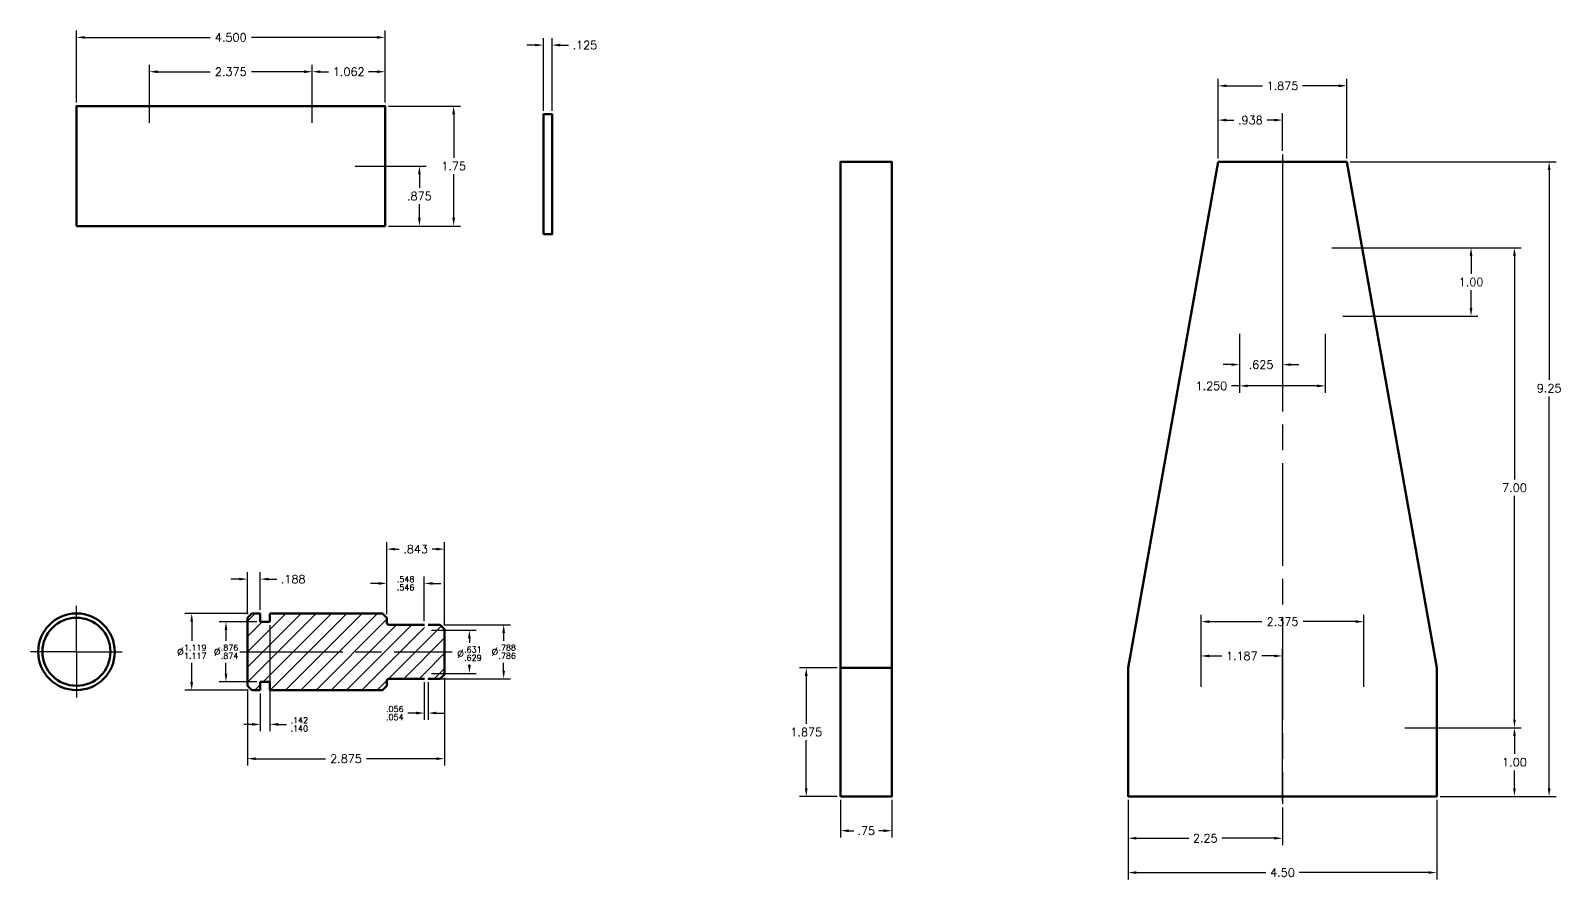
# Model space of a CAD drawing. Header units: inches. Extents: x 1 to 335, y -13 to 295.
# Drawn here: x 0.79 to 23.1, y -13.46 to -1.08 of the extents above; entities that cross this region are included whole.
import ezdxf

# ---------------------------------------------------------------- set-up
doc = ezdxf.new("R2010")
doc.units = ezdxf.units.IN
doc.header["$LTSCALE"] = 0.125
doc.header["$MEASUREMENT"] = 0
doc.linetypes.add('AM_ISO08W050', pattern=[18, 12, -1.5, 3, -1.5])
for name, color, linetype, lineweight in [('AM_0', 7, 'Continuous', 50), ('AM_5', 92, 'Continuous', 25), ('AM_7', 142, 'AM_ISO08W050', 25), ('AM_8', 12, 'Continuous', 25)]:
    doc.layers.add(name, color=color, linetype=linetype, lineweight=lineweight)
doc.styles.get("Standard").update_dxf_attribs({"font": 'ROMANS.SHX'})
doc.dimstyles.new('AM_ANSI$0', dxfattribs={"dimtxt": 0.12, "dimasz": 0.12, "dimexe": 0.1, "dimexo": 0.05, "dimgap": 0.06, "dimtad": 0, "dimtih": 1, "dimtoh": 1, "dimdec": 4, "dimzin": 7, "dimdsep": 46, "dimtxsty": 'Standard', "dimcen": 0, "dimclrd": 92, "dimclre": 256, "dimclrt": 142, "dimadec": 0, "dimazin": 2, "dimtp": 0.1, "dimtm": 0.1, "dimtfac": 0.71, "dimtdec": 4, "dimtofl": 0, "dimtmove": 0, "dimatfit": 3, "dimfxl": 1, "dimtolj": 1, "dimtzin": 7, "dimlwd": -1, "dimlwe": -1, "dimarcsym": 1})

# ---------------------------------------------------------------- blocks, each defined once
blk = doc.blocks.new('*D220')
at = {"layer": 'AM_5'}
for p, q in [((18.109, -2.946), (18.109, -2.286)), ((19.046, -2.836), (19.046, -2.286))]:
    blk.add_line(p, q, dxfattribs=at)
at = {"layer": 'AM_5', "color": 92}
for p, q in [((18.229, -2.386), (18.338, -2.386)), ((18.926, -2.386), (18.818, -2.386))]:
    blk.add_line(p, q, dxfattribs=at)
for points in [[(18.229, -2.366), (18.229, -2.406), (18.109, -2.386)], [(18.926, -2.366), (18.926, -2.406), (19.046, -2.386)]]:
    blk.add_solid(points, dxfattribs=at)
at = {"layer": 'Defpoints', "color": 0}
for p in [(19.046, -2.386), (19.046, -2.886), (18.109, -2.996)]:
    blk.add_point(p, dxfattribs=at)
at = {"layer": 'AM_5', "color": 142, "insert": (18.578, -2.386), "char_height": 0.12, "attachment_point": 5}
blk.add_mtext('\\A1;.938', dxfattribs=at)
blk = doc.blocks.new('*D221')
at = {"layer": 'AM_5'}
for p, q in [((18.109, -2.946), (18.109, -1.786)), ((19.984, -2.946), (19.984, -1.786))]:
    blk.add_line(p, q, dxfattribs=at)
at = {"layer": 'AM_5', "color": 92}
for p, q in [((18.229, -1.886), (18.755, -1.886)), ((19.864, -1.886), (19.338, -1.886))]:
    blk.add_line(p, q, dxfattribs=at)
for points in [[(18.229, -1.866), (18.229, -1.906), (18.109, -1.886)], [(19.864, -1.866), (19.864, -1.906), (19.984, -1.886)]]:
    blk.add_solid(points, dxfattribs=at)
at = {"layer": 'Defpoints', "color": 0}
for p in [(19.984, -1.886), (18.109, -2.996), (19.984, -2.996)]:
    blk.add_point(p, dxfattribs=at)
at = {"layer": 'AM_5', "color": 142, "insert": (19.046, -1.886), "char_height": 0.12, "attachment_point": 5}
blk.add_mtext('\\A1;1.875', dxfattribs=at)
blk = doc.blocks.new('*D222')
at = {"layer": 'AM_5'}
for p, q in [((18.421, -5.501), (18.421, -6.361)), ((19.671, -5.501), (19.671, -6.361))]:
    blk.add_line(p, q, dxfattribs=at)
at = {"layer": 'AM_5', "color": 92}
for p, q in [((18.421, -6.261), (18.301, -6.261)), ((19.551, -6.261), (18.541, -6.261))]:
    blk.add_line(p, q, dxfattribs=at)
for points in [[(18.541, -6.241), (18.541, -6.281), (18.421, -6.261)], [(19.551, -6.241), (19.551, -6.281), (19.671, -6.261)]]:
    blk.add_solid(points, dxfattribs=at)
at = {"layer": 'Defpoints', "color": 0}
for p in [(18.421, -5.451), (19.671, -5.451), (19.671, -6.261)]:
    blk.add_point(p, dxfattribs=at)
at = {"layer": 'AM_5', "color": 142, "insert": (18.01, -6.261), "char_height": 0.12, "attachment_point": 5}
blk.add_mtext('\\A1;1.250', dxfattribs=at)
blk = doc.blocks.new('*D223')
at = {"layer": 'AM_5'}
for p, q in [((19.046, -4.296), (19.046, -6.051)), ((18.421, -5.501), (18.421, -6.051))]:
    blk.add_line(p, q, dxfattribs=at)
at = {"layer": 'AM_5', "color": 92}
for p, q in [((18.301, -5.951), (18.181, -5.951)), ((19.166, -5.951), (19.286, -5.951))]:
    blk.add_line(p, q, dxfattribs=at)
for points in [[(18.301, -5.931), (18.301, -5.971), (18.421, -5.951)], [(19.166, -5.931), (19.166, -5.971), (19.046, -5.951)]]:
    blk.add_solid(points, dxfattribs=at)
at = {"layer": 'Defpoints', "color": 0}
for p in [(19.046, -4.246), (18.421, -5.451), (19.046, -5.951)]:
    blk.add_point(p, dxfattribs=at)
at = {"layer": 'AM_5', "color": 142, "insert": (18.734, -5.951), "char_height": 0.12, "attachment_point": 5}
blk.add_mtext('\\A1;.625', dxfattribs=at)
blk = doc.blocks.new('*D224')
at = {"layer": 'AM_5'}
for p, q in [((19.765, -4.246), (21.896, -4.246)), ((19.926, -5.246), (21.896, -5.246))]:
    blk.add_line(p, q, dxfattribs=at)
at = {"layer": 'AM_5', "color": 92}
for p, q in [((21.796, -4.366), (21.796, -4.626)), ((21.796, -5.126), (21.796, -4.866))]:
    blk.add_line(p, q, dxfattribs=at)
for points in [[(21.776, -4.366), (21.816, -4.366), (21.796, -4.246)], [(21.776, -5.126), (21.816, -5.126), (21.796, -5.246)]]:
    blk.add_solid(points, dxfattribs=at)
at = {"layer": 'Defpoints', "color": 0}
for p in [(19.715, -4.246), (19.876, -5.246), (21.796, -5.246)]:
    blk.add_point(p, dxfattribs=at)
at = {"layer": 'AM_5', "color": 142, "insert": (21.796, -4.746), "char_height": 0.12, "attachment_point": 5}
blk.add_mtext('\\A1;1.00', dxfattribs=at)
blk = doc.blocks.new('*D225')
at = {"layer": 'AM_5'}
for p, q in [((20.832, -11.246), (22.529, -11.246)), ((21.346, -12.246), (22.529, -12.246))]:
    blk.add_line(p, q, dxfattribs=at)
at = {"layer": 'AM_5', "color": 92}
for p, q in [((22.429, -11.366), (22.429, -11.626)), ((22.429, -12.126), (22.429, -11.866))]:
    blk.add_line(p, q, dxfattribs=at)
for points in [[(22.409, -11.366), (22.449, -11.366), (22.429, -11.246)], [(22.409, -12.126), (22.449, -12.126), (22.429, -12.246)]]:
    blk.add_solid(points, dxfattribs=at)
at = {"layer": 'Defpoints', "color": 0}
for p in [(20.782, -11.246), (22.429, -11.246), (21.296, -12.246)]:
    blk.add_point(p, dxfattribs=at)
at = {"layer": 'AM_5', "color": 142, "insert": (22.429, -11.746), "char_height": 0.12, "attachment_point": 5}
blk.add_mtext('\\A1;1.00', dxfattribs=at)
blk = doc.blocks.new('*D226')
at = {"layer": 'AM_5'}
for p, q in [((19.765, -4.246), (22.529, -4.246)), ((20.832, -11.246), (22.529, -11.246))]:
    blk.add_line(p, q, dxfattribs=at)
at = {"layer": 'AM_5', "color": 92}
for p, q in [((22.429, -4.366), (22.429, -7.626)), ((22.429, -11.126), (22.429, -7.866))]:
    blk.add_line(p, q, dxfattribs=at)
for points in [[(22.409, -4.366), (22.449, -4.366), (22.429, -4.246)], [(22.409, -11.126), (22.449, -11.126), (22.429, -11.246)]]:
    blk.add_solid(points, dxfattribs=at)
at = {"layer": 'Defpoints', "color": 0}
for p in [(19.715, -4.246), (22.429, -4.246), (20.782, -11.246)]:
    blk.add_point(p, dxfattribs=at)
at = {"layer": 'AM_5', "color": 142, "insert": (22.429, -7.746), "char_height": 0.12, "attachment_point": 5}
blk.add_mtext('\\A1;7.00', dxfattribs=at)
blk = doc.blocks.new('*D227')
at = {"layer": 'AM_5'}
for p, q in [((20.034, -2.996), (23.035, -2.996)), ((21.346, -12.246), (23.035, -12.246))]:
    blk.add_line(p, q, dxfattribs=at)
at = {"layer": 'AM_5', "color": 92}
for p, q in [((22.935, -3.116), (22.935, -6.175)), ((22.935, -12.126), (22.935, -6.415))]:
    blk.add_line(p, q, dxfattribs=at)
for points in [[(22.915, -3.116), (22.955, -3.116), (22.935, -2.996)], [(22.915, -12.126), (22.955, -12.126), (22.935, -12.246)]]:
    blk.add_solid(points, dxfattribs=at)
at = {"layer": 'Defpoints', "color": 0}
for p in [(19.984, -2.996), (22.935, -2.996), (21.296, -12.246)]:
    blk.add_point(p, dxfattribs=at)
at = {"layer": 'AM_5', "color": 142, "insert": (22.935, -6.295), "char_height": 0.12, "attachment_point": 5}
blk.add_mtext('\\A1;9.25', dxfattribs=at)
blk = doc.blocks.new('*D228')
at = {"layer": 'AM_5'}
for p, q in [((17.859, -10.648), (17.859, -10.098)), ((19.046, -12.306), (19.046, -10.098))]:
    blk.add_line(p, q, dxfattribs=at)
at = {"layer": 'AM_5', "color": 92}
for p, q in [((17.979, -10.198), (18.161, -10.198)), ((18.926, -10.198), (18.744, -10.198))]:
    blk.add_line(p, q, dxfattribs=at)
for points in [[(17.979, -10.178), (17.979, -10.218), (17.859, -10.198)], [(18.926, -10.178), (18.926, -10.218), (19.046, -10.198)]]:
    blk.add_solid(points, dxfattribs=at)
at = {"layer": 'Defpoints', "color": 0}
for p in [(19.046, -10.198), (17.859, -10.698), (19.046, -12.356)]:
    blk.add_point(p, dxfattribs=at)
at = {"layer": 'AM_5', "color": 142, "insert": (18.453, -10.198), "char_height": 0.12, "attachment_point": 5}
blk.add_mtext('\\A1;1.187', dxfattribs=at)
blk = doc.blocks.new('*D110')
at = {"layer": 'AM_5'}
for p, q in [((17.859, -10.648), (17.859, -9.598)), ((20.234, -10.648), (20.234, -9.598))]:
    blk.add_line(p, q, dxfattribs=at)
at = {"layer": 'AM_5', "color": 92}
for p, q in [((17.979, -9.698), (18.747, -9.698)), ((20.114, -9.698), (19.347, -9.698))]:
    blk.add_line(p, q, dxfattribs=at)
for points in [[(17.979, -9.678), (17.979, -9.718), (17.859, -9.698)], [(20.114, -9.678), (20.114, -9.718), (20.234, -9.698)]]:
    blk.add_solid(points, dxfattribs=at)
at = {"layer": 'Defpoints', "color": 0}
for p in [(20.234, -9.698), (17.859, -10.698), (20.234, -10.698)]:
    blk.add_point(p, dxfattribs=at)
at = {"layer": 'AM_5', "color": 142, "insert": (19.047, -9.698), "char_height": 0.12, "attachment_point": 5}
blk.add_mtext('\\A1;2.375', dxfattribs=at)
blk = doc.blocks.new('*D229')
at = {"layer": 'AM_5'}
for p, q in [((16.796, -12.296), (16.796, -12.956)), ((19.046, -12.406), (19.046, -12.956))]:
    blk.add_line(p, q, dxfattribs=at)
at = {"layer": 'AM_5', "color": 92}
for p, q in [((16.916, -12.856), (17.679, -12.856)), ((18.926, -12.856), (18.164, -12.856))]:
    blk.add_line(p, q, dxfattribs=at)
for points in [[(16.916, -12.836), (16.916, -12.876), (16.796, -12.856)], [(18.926, -12.836), (18.926, -12.876), (19.046, -12.856)]]:
    blk.add_solid(points, dxfattribs=at)
at = {"layer": 'Defpoints', "color": 0}
for p in [(16.796, -12.246), (19.046, -12.356), (19.046, -12.856)]:
    blk.add_point(p, dxfattribs=at)
at = {"layer": 'AM_5', "color": 142, "insert": (17.921, -12.856), "char_height": 0.12, "attachment_point": 5}
blk.add_mtext('\\A1;2.25', dxfattribs=at)
blk = doc.blocks.new('*D230')
at = {"layer": 'AM_5'}
for p, q in [((16.796, -12.296), (16.796, -13.456)), ((21.296, -12.296), (21.296, -13.456))]:
    blk.add_line(p, q, dxfattribs=at)
at = {"layer": 'AM_5', "color": 92}
for p, q in [((16.916, -13.356), (18.804, -13.356)), ((21.176, -13.356), (19.289, -13.356))]:
    blk.add_line(p, q, dxfattribs=at)
for points in [[(16.916, -13.336), (16.916, -13.376), (16.796, -13.356)], [(21.176, -13.336), (21.176, -13.376), (21.296, -13.356)]]:
    blk.add_solid(points, dxfattribs=at)
at = {"layer": 'Defpoints', "color": 0}
for p in [(16.796, -12.246), (21.296, -12.246), (21.296, -13.356)]:
    blk.add_point(p, dxfattribs=at)
at = {"layer": 'AM_5', "color": 142, "insert": (19.046, -13.356), "char_height": 0.12, "attachment_point": 5}
blk.add_mtext('\\A1;4.50', dxfattribs=at)
blk = doc.blocks.new('*D231')
at = {"layer": 'AM_5'}
for p, q in [((12.602, -12.296), (12.602, -12.846)), ((13.352, -12.296), (13.352, -12.846))]:
    blk.add_line(p, q, dxfattribs=at)
at = {"layer": 'AM_5', "color": 92}
for p, q in [((12.722, -12.746), (12.794, -12.746)), ((13.232, -12.746), (13.159, -12.746))]:
    blk.add_line(p, q, dxfattribs=at)
for points in [[(12.722, -12.726), (12.722, -12.766), (12.602, -12.746)], [(13.232, -12.726), (13.232, -12.766), (13.352, -12.746)]]:
    blk.add_solid(points, dxfattribs=at)
at = {"layer": 'Defpoints', "color": 0}
for p in [(12.602, -12.246), (13.352, -12.246), (13.352, -12.746)]:
    blk.add_point(p, dxfattribs=at)
at = {"layer": 'AM_5', "color": 142, "insert": (12.977, -12.746), "char_height": 0.12, "attachment_point": 5}
blk.add_mtext('\\A1;.75', dxfattribs=at)
blk = doc.blocks.new('*D232')
at = {"layer": 'AM_5'}
for p, q in [((12.552, -10.371), (12.002, -10.371)), ((12.552, -12.246), (12.002, -12.246))]:
    blk.add_line(p, q, dxfattribs=at)
at = {"layer": 'AM_5', "color": 92}
for p, q in [((12.102, -10.491), (12.102, -11.188)), ((12.102, -12.126), (12.102, -11.428))]:
    blk.add_line(p, q, dxfattribs=at)
for points in [[(12.082, -10.491), (12.122, -10.491), (12.102, -10.371)], [(12.082, -12.126), (12.122, -12.126), (12.102, -12.246)]]:
    blk.add_solid(points, dxfattribs=at)
at = {"layer": 'Defpoints', "color": 0}
for p in [(12.102, -10.371), (12.602, -10.371), (12.602, -12.246)]:
    blk.add_point(p, dxfattribs=at)
at = {"layer": 'AM_5', "color": 142, "insert": (12.102, -11.308), "char_height": 0.12, "attachment_point": 5}
blk.add_mtext('\\A1;1.875', dxfattribs=at)
blk = doc.blocks.new('*D233')
at = {"layer": 'AM_5'}
for p, q in [((4.899, -2.428), (4.899, -1.581)), ((5.961, -2.131), (5.961, -1.581))]:
    blk.add_line(p, q, dxfattribs=at)
at = {"layer": 'AM_5', "color": 92}
for p, q in [((5.019, -1.681), (5.138, -1.681)), ((5.841, -1.681), (5.721, -1.681))]:
    blk.add_line(p, q, dxfattribs=at)
for points in [[(5.019, -1.661), (5.019, -1.701), (4.899, -1.681)], [(5.841, -1.661), (5.841, -1.701), (5.961, -1.681)]]:
    blk.add_solid(points, dxfattribs=at)
at = {"layer": 'Defpoints', "color": 0}
for p in [(4.899, -1.681), (5.961, -2.181), (4.899, -2.478)]:
    blk.add_point(p, dxfattribs=at)
at = {"layer": 'AM_5', "color": 142, "insert": (5.43, -1.681), "char_height": 0.12, "attachment_point": 5}
blk.add_mtext('\\A1;1.062', dxfattribs=at)
blk = doc.blocks.new('*D234')
at = {"layer": 'AM_5'}
for p, q in [((2.524, -2.428), (2.524, -1.581)), ((4.899, -2.428), (4.899, -1.581))]:
    blk.add_line(p, q, dxfattribs=at)
at = {"layer": 'AM_5', "color": 92}
for p, q in [((2.644, -1.681), (3.411, -1.681)), ((4.779, -1.681), (4.011, -1.681))]:
    blk.add_line(p, q, dxfattribs=at)
for points in [[(2.644, -1.661), (2.644, -1.701), (2.524, -1.681)], [(4.779, -1.661), (4.779, -1.701), (4.899, -1.681)]]:
    blk.add_solid(points, dxfattribs=at)
at = {"layer": 'Defpoints', "color": 0}
for p in [(2.524, -1.681), (2.524, -2.478), (4.899, -2.478)]:
    blk.add_point(p, dxfattribs=at)
at = {"layer": 'AM_5', "color": 142, "insert": (3.711, -1.681), "char_height": 0.12, "attachment_point": 5}
blk.add_mtext('\\A1;2.375', dxfattribs=at)
blk = doc.blocks.new('*D235')
at = {"layer": 'AM_5'}
for p, q in [((1.461, -2.131), (1.461, -1.081)), ((5.961, -2.131), (5.961, -1.081))]:
    blk.add_line(p, q, dxfattribs=at)
at = {"layer": 'AM_5', "color": 92}
for p, q in [((1.581, -1.181), (3.411, -1.181)), ((5.841, -1.181), (4.011, -1.181))]:
    blk.add_line(p, q, dxfattribs=at)
for points in [[(1.581, -1.161), (1.581, -1.201), (1.461, -1.181)], [(5.841, -1.161), (5.841, -1.201), (5.961, -1.181)]]:
    blk.add_solid(points, dxfattribs=at)
at = {"layer": 'Defpoints', "color": 0}
for p in [(1.461, -1.181), (1.461, -2.181), (5.961, -2.181)]:
    blk.add_point(p, dxfattribs=at)
at = {"layer": 'AM_5', "color": 142, "insert": (3.711, -1.181), "char_height": 0.12, "attachment_point": 5}
blk.add_mtext('\\A1;4.500', dxfattribs=at)
blk = doc.blocks.new('*D236')
at = {"layer": 'AM_5'}
for p, q in [((5.527, -3.056), (6.561, -3.056)), ((6.011, -3.931), (6.561, -3.931))]:
    blk.add_line(p, q, dxfattribs=at)
at = {"layer": 'AM_5', "color": 92}
for p, q in [((6.461, -3.176), (6.461, -3.374)), ((6.461, -3.811), (6.461, -3.614))]:
    blk.add_line(p, q, dxfattribs=at)
for points in [[(6.441, -3.176), (6.481, -3.176), (6.461, -3.056)], [(6.441, -3.811), (6.481, -3.811), (6.461, -3.931)]]:
    blk.add_solid(points, dxfattribs=at)
at = {"layer": 'Defpoints', "color": 0}
for p in [(5.477, -3.056), (6.461, -3.056), (5.961, -3.931)]:
    blk.add_point(p, dxfattribs=at)
at = {"layer": 'AM_5', "color": 142, "insert": (6.461, -3.494), "char_height": 0.12, "attachment_point": 5}
blk.add_mtext('\\A1;.875', dxfattribs=at)
blk = doc.blocks.new('*D237')
at = {"layer": 'AM_5'}
for p, q in [((6.011, -2.181), (7.061, -2.181)), ((6.011, -3.931), (7.061, -3.931))]:
    blk.add_line(p, q, dxfattribs=at)
at = {"layer": 'AM_5', "color": 92}
for p, q in [((6.961, -2.301), (6.961, -2.936)), ((6.961, -3.811), (6.961, -3.176))]:
    blk.add_line(p, q, dxfattribs=at)
for points in [[(6.941, -2.301), (6.981, -2.301), (6.961, -2.181)], [(6.941, -3.811), (6.981, -3.811), (6.961, -3.931)]]:
    blk.add_solid(points, dxfattribs=at)
at = {"layer": 'Defpoints', "color": 0}
for p in [(5.961, -2.181), (6.961, -2.181), (5.961, -3.931)]:
    blk.add_point(p, dxfattribs=at)
at = {"layer": 'AM_5', "color": 142, "insert": (6.961, -3.056), "char_height": 0.12, "attachment_point": 5}
blk.add_mtext('\\A1;1.75', dxfattribs=at)
blk = doc.blocks.new('*D238')
at = {"layer": 'AM_5', "color": 92}
for p, q in [((8.15, -1.293), (8.03, -1.293)), ((8.515, -1.293), (8.635, -1.293))]:
    blk.add_line(p, q, dxfattribs=at)
at = {"layer": 'AM_5'}
for p, q in [((8.27, -2.251), (8.27, -1.193)), ((8.395, -2.251), (8.395, -1.193))]:
    blk.add_line(p, q, dxfattribs=at)
at = {"layer": 'AM_5', "color": 92}
for points in [[(8.15, -1.273), (8.15, -1.313), (8.27, -1.293)], [(8.515, -1.273), (8.515, -1.313), (8.395, -1.293)]]:
    blk.add_solid(points, dxfattribs=at)
at = {"layer": 'Defpoints', "color": 0}
for p in [(8.395, -1.293), (8.27, -2.301), (8.395, -2.301)]:
    blk.add_point(p, dxfattribs=at)
at = {"layer": 'AM_5', "color": 142, "insert": (8.875, -1.293), "char_height": 0.12, "attachment_point": 5}
blk.add_mtext('\\A1;.125', dxfattribs=at)
blk = doc.blocks.new('*D198')
at = {"layer": 'AM_5'}
for p, q in [((6.638, -9.822), (7.29, -9.822)), ((6.638, -10.452), (7.29, -10.452))]:
    blk.add_line(p, q, dxfattribs=at)
at = {"layer": 'AM_5', "color": 92}
for p, q in [((7.19, -9.942), (7.19, -10.005)), ((7.19, -10.332), (7.19, -10.324))]:
    blk.add_line(p, q, dxfattribs=at)
for points in [[(7.17, -9.942), (7.21, -9.942), (7.19, -9.822)], [(7.17, -10.332), (7.21, -10.332), (7.19, -10.452)]]:
    blk.add_solid(points, dxfattribs=at)
at = {"layer": 'Defpoints', "color": 0}
for p in [(6.588, -9.822), (7.19, -9.822), (6.588, -10.452)]:
    blk.add_point(p, dxfattribs=at)
at = {"layer": 'AM_5', "color": 142, "insert": (7.19, -10.165), "char_height": 0.12, "attachment_point": 5}
blk.add_mtext('\\A1;%%c{\\H0.085200;\\S.631^ .629;}', dxfattribs=at)
blk = doc.blocks.new('*D199')
at = {"layer": 'AM_5'}
for p, q in [((6.816, -9.743), (7.79, -9.743)), ((6.583, -10.531), (7.79, -10.531))]:
    blk.add_line(p, q, dxfattribs=at)
at = {"layer": 'AM_5', "color": 92}
for p, q in [((7.69, -9.863), (7.69, -9.978)), ((7.69, -10.411), (7.69, -10.297))]:
    blk.add_line(p, q, dxfattribs=at)
for points in [[(7.67, -9.863), (7.71, -9.863), (7.69, -9.743)], [(7.67, -10.411), (7.71, -10.411), (7.69, -10.531)]]:
    blk.add_solid(points, dxfattribs=at)
at = {"layer": 'Defpoints', "color": 0}
for p in [(6.766, -9.743), (7.69, -9.743), (6.533, -10.531)]:
    blk.add_point(p, dxfattribs=at)
at = {"layer": 'AM_5', "color": 142, "insert": (7.69, -10.137), "char_height": 0.12, "attachment_point": 5}
blk.add_mtext('\\A1;%%c{\\H0.085200;\\S.788^ .786;}', dxfattribs=at)
blk = doc.blocks.new('*D200')
at = {"layer": 'AM_5', "color": 92}
for p, q in [((5.866, -9.141), (5.746, -9.141)), ((6.653, -9.141), (6.773, -9.141))]:
    blk.add_line(p, q, dxfattribs=at)
at = {"layer": 'AM_5'}
for p, q in [((5.986, -9.591), (5.986, -9.041)), ((6.533, -9.693), (6.533, -9.041))]:
    blk.add_line(p, q, dxfattribs=at)
at = {"layer": 'AM_5', "color": 92}
for points in [[(5.866, -9.121), (5.866, -9.161), (5.986, -9.141)], [(6.653, -9.121), (6.653, -9.161), (6.533, -9.141)]]:
    blk.add_solid(points, dxfattribs=at)
at = {"layer": 'Defpoints', "color": 0}
for p in [(6.533, -9.141), (5.986, -9.641), (6.533, -9.743)]:
    blk.add_point(p, dxfattribs=at)
at = {"layer": 'AM_5', "color": 142, "insert": (6.26, -9.141), "char_height": 0.12, "attachment_point": 5}
blk.add_mtext('\\A1;{\\H0.085200;\\S.548^ .546;}', dxfattribs=at)
blk = doc.blocks.new('*D201')
at = {"layer": 'AM_5'}
for p, q in [((5.986, -9.591), (5.986, -8.541)), ((6.829, -9.756), (6.829, -8.541))]:
    blk.add_line(p, q, dxfattribs=at)
at = {"layer": 'AM_5', "color": 92}
for p, q in [((6.106, -8.641), (6.167, -8.641)), ((6.709, -8.641), (6.647, -8.641))]:
    blk.add_line(p, q, dxfattribs=at)
for points in [[(6.106, -8.621), (6.106, -8.661), (5.986, -8.641)], [(6.709, -8.621), (6.709, -8.661), (6.829, -8.641)]]:
    blk.add_solid(points, dxfattribs=at)
at = {"layer": 'Defpoints', "color": 0}
for p in [(6.829, -8.641), (5.986, -9.641), (6.829, -9.806)]:
    blk.add_point(p, dxfattribs=at)
at = {"layer": 'AM_5', "color": 142, "insert": (6.407, -8.641), "char_height": 0.12, "attachment_point": 5}
blk.add_mtext('\\A1;.843', dxfattribs=at)
blk = doc.blocks.new('*D202')
at = {"layer": 'AM_5', "color": 92}
for p, q in [((3.834, -9.078), (3.714, -9.078)), ((4.261, -9.078), (4.381, -9.078))]:
    blk.add_line(p, q, dxfattribs=at)
at = {"layer": 'AM_5'}
for p, q in [((3.954, -9.591), (3.954, -8.978)), ((4.141, -9.528), (4.141, -8.978))]:
    blk.add_line(p, q, dxfattribs=at)
at = {"layer": 'AM_5', "color": 92}
for points in [[(3.834, -9.058), (3.834, -9.098), (3.954, -9.078)], [(4.261, -9.058), (4.261, -9.098), (4.141, -9.078)]]:
    blk.add_solid(points, dxfattribs=at)
at = {"layer": 'Defpoints', "color": 0}
for p in [(4.141, -9.078), (4.141, -9.578), (3.954, -9.641)]:
    blk.add_point(p, dxfattribs=at)
at = {"layer": 'AM_5', "color": 142, "insert": (4.621, -9.078), "char_height": 0.12, "attachment_point": 5}
blk.add_mtext('\\A1;.188', dxfattribs=at)
blk = doc.blocks.new('*D203')
at = {"layer": 'AM_5'}
for p, q in [((4.091, -9.7), (3.541, -9.7)), ((4.091, -10.575), (3.541, -10.575))]:
    blk.add_line(p, q, dxfattribs=at)
at = {"layer": 'AM_5', "color": 92}
for p, q in [((3.641, -9.82), (3.641, -9.978)), ((3.641, -10.455), (3.641, -10.297))]:
    blk.add_line(p, q, dxfattribs=at)
for points in [[(3.621, -9.82), (3.661, -9.82), (3.641, -9.7)], [(3.621, -10.455), (3.661, -10.455), (3.641, -10.575)]]:
    blk.add_solid(points, dxfattribs=at)
at = {"layer": 'Defpoints', "color": 0}
for p in [(3.641, -9.7), (4.141, -9.7), (4.141, -10.575)]:
    blk.add_point(p, dxfattribs=at)
at = {"layer": 'AM_5', "color": 142, "insert": (3.641, -10.137), "char_height": 0.12, "attachment_point": 5}
blk.add_mtext('\\A1;%%c{\\H0.085200;\\S.876^ .874;}', dxfattribs=at)
blk = doc.blocks.new('*D204')
at = {"layer": 'AM_5'}
for p, q in [((3.966, -9.578), (3.041, -9.578)), ((3.966, -10.696), (3.041, -10.696))]:
    blk.add_line(p, q, dxfattribs=at)
at = {"layer": 'AM_5', "color": 92}
for p, q in [((3.141, -9.698), (3.141, -9.978)), ((3.141, -10.576), (3.141, -10.297))]:
    blk.add_line(p, q, dxfattribs=at)
for points in [[(3.121, -9.698), (3.161, -9.698), (3.141, -9.578)], [(3.121, -10.576), (3.161, -10.576), (3.141, -10.696)]]:
    blk.add_solid(points, dxfattribs=at)
at = {"layer": 'Defpoints', "color": 0}
for p in [(4.016, -9.578), (3.141, -10.696), (4.016, -10.696)]:
    blk.add_point(p, dxfattribs=at)
at = {"layer": 'AM_5', "color": 142, "insert": (3.141, -10.137), "char_height": 0.12, "attachment_point": 5}
blk.add_mtext('\\A1;%%c{\\H0.085200;\\S1.119^ 1.117;}', dxfattribs=at)
blk = doc.blocks.new('*D205')
at = {"layer": 'AM_5'}
for p, q in [((4.282, -9.75), (4.282, -11.296)), ((4.141, -10.746), (4.141, -11.296))]:
    blk.add_line(p, q, dxfattribs=at)
at = {"layer": 'AM_5', "color": 92}
for p, q in [((4.021, -11.196), (3.901, -11.196)), ((4.402, -11.196), (4.522, -11.196))]:
    blk.add_line(p, q, dxfattribs=at)
for points in [[(4.021, -11.176), (4.021, -11.216), (4.141, -11.196)], [(4.402, -11.176), (4.402, -11.216), (4.282, -11.196)]]:
    blk.add_solid(points, dxfattribs=at)
at = {"layer": 'Defpoints', "color": 0}
for p in [(4.282, -9.7), (4.141, -10.696), (4.282, -11.196)]:
    blk.add_point(p, dxfattribs=at)
at = {"layer": 'AM_5', "color": 142, "insert": (4.71, -11.196), "char_height": 0.12, "attachment_point": 5}
blk.add_mtext('\\A1;{\\H0.085200;\\S.142^ .140;}', dxfattribs=at)
blk = doc.blocks.new('*D206')
at = {"layer": 'AM_5'}
for p, q in [((6.533, -10.581), (6.533, -11.131)), ((6.588, -10.581), (6.588, -11.131))]:
    blk.add_line(p, q, dxfattribs=at)
at = {"layer": 'AM_5', "color": 92}
for p, q in [((6.413, -11.031), (6.293, -11.031)), ((6.708, -11.031), (6.828, -11.031))]:
    blk.add_line(p, q, dxfattribs=at)
for points in [[(6.413, -11.011), (6.413, -11.051), (6.533, -11.031)], [(6.708, -11.011), (6.708, -11.051), (6.588, -11.031)]]:
    blk.add_solid(points, dxfattribs=at)
at = {"layer": 'Defpoints', "color": 0}
for p in [(6.533, -10.531), (6.588, -10.531), (6.533, -11.031)]:
    blk.add_point(p, dxfattribs=at)
at = {"layer": 'AM_5', "color": 142, "insert": (6.103, -11.031), "char_height": 0.12, "attachment_point": 5}
blk.add_mtext('\\A1;{\\H0.085200;\\S.056^ .054;}', dxfattribs=at)
blk = doc.blocks.new('*D207')
at = {"layer": 'AM_5'}
for p, q in [((3.954, -10.683), (3.954, -11.796)), ((6.829, -10.518), (6.829, -11.796))]:
    blk.add_line(p, q, dxfattribs=at)
at = {"layer": 'AM_5', "color": 92}
for p, q in [((4.074, -11.696), (5.091, -11.696)), ((6.709, -11.696), (5.691, -11.696))]:
    blk.add_line(p, q, dxfattribs=at)
for points in [[(4.074, -11.676), (4.074, -11.716), (3.954, -11.696)], [(6.709, -11.676), (6.709, -11.716), (6.829, -11.696)]]:
    blk.add_solid(points, dxfattribs=at)
at = {"layer": 'Defpoints', "color": 0}
for p in [(6.829, -10.468), (3.954, -10.633), (3.954, -11.696)]:
    blk.add_point(p, dxfattribs=at)
at = {"layer": 'AM_5', "color": 142, "insert": (5.391, -11.696), "char_height": 0.12, "attachment_point": 5}
blk.add_mtext('\\A1;2.875', dxfattribs=at)

msp = doc.modelspace()

# ---------------------------------------------------------------- hatches: boundary and pattern name
at = {"layer": 'AM_8'}
h = msp.add_hatch(dxfattribs=at)
h.set_pattern_fill('_U', color=256, scale=0.15748, angle=45, style=0, pattern_type=0)
h.set_pattern_definition([(45, (3.95394, -10.13718), (-0.111355, 0.111355), [])])
edge = h.paths.add_edge_path()
edge.add_line((5.9234, -9.5784), (4.2824, -9.5784))
edge.add_line((4.2824, -9.5784), (4.2824, -9.6997))
edge.add_line((4.2824, -9.6997), (4.1414, -9.6997))
edge.add_line((4.1414, -9.6997), (4.1414, -9.5784))
edge.add_line((4.1414, -9.5784), (4.0164, -9.5784))
edge.add_line((4.0164, -9.5784), (3.9539, -9.6409))
edge.add_line((3.9539, -9.6409), (3.9539, -10.6334))
edge.add_line((3.9539, -10.6334), (4.0164, -10.6959))
edge.add_line((4.0164, -10.6959), (4.1414, -10.6959))
edge.add_line((4.1414, -10.6959), (4.1414, -10.5747))
edge.add_line((4.1414, -10.5747), (4.2824, -10.5747))
edge.add_line((4.2824, -10.5747), (4.2824, -10.6959))
edge.add_line((4.2824, -10.6959), (5.9234, -10.6959))
edge.add_line((5.9234, -10.6959), (5.9859, -10.6334))
edge.add_line((5.9859, -10.6334), (5.9859, -10.5621))
edge.add_arc((6.0172, -10.5621), 0.0313, 90, 180, ccw=False)
edge.add_line((6.0172, -10.5309), (6.5332, -10.5309))
edge.add_line((6.5332, -10.5309), (6.5332, -10.4521))
edge.add_line((6.5332, -10.4521), (6.5883, -10.4521))
edge.add_line((6.5883, -10.4521), (6.5883, -10.5309))
edge.add_line((6.5883, -10.5309), (6.7664, -10.5309))
edge.add_line((6.7664, -10.5309), (6.8289, -10.4684))
edge.add_line((6.8289, -10.4684), (6.8289, -9.806))
edge.add_line((6.8289, -9.806), (6.7664, -9.7435))
edge.add_line((6.7664, -9.7435), (6.5883, -9.7435))
edge.add_line((6.5883, -9.7435), (6.5883, -9.8222))
edge.add_line((6.5883, -9.8222), (6.5332, -9.8222))
edge.add_line((6.5332, -9.8222), (6.5332, -9.7435))
edge.add_line((6.5332, -9.7435), (6.0172, -9.7435))
edge.add_arc((6.0172, -9.7122), 0.0313, 180, 270, ccw=False)
edge.add_line((5.9859, -9.7122), (5.9859, -9.6409))
edge.add_line((5.9859, -9.6409), (5.9234, -9.5784))

# ---------------------------------------------------------------- linework, layer by layer
at = {"layer": 'AM_0'}
for p, q in [((4.0164, -9.5784), (3.9539, -9.6409)), ((4.0164, -9.5784), (4.1414, -9.5784)), ((4.1414, -9.5784), (4.1414, -9.6997)), ((4.2824, -9.5784), (5.9234, -9.5784)), ((4.2824, -9.5784), (4.2824, -9.6997)), ((5.9234, -9.5784), (5.9859, -9.6409)), ((3.9539, -9.6409), (3.9539, -10.6334)), ((4.1414, -9.6997), (4.2824, -9.6997)), ((5.9859, -9.6409), (5.9859, -9.7122)), ((6.0172, -9.7435), (6.5332, -9.7435)), ((6.5883, -9.7435), (6.7664, -9.7435)), ((6.7664, -9.7435), (6.8289, -9.806)), ((6.8289, -9.806), (6.8289, -10.4684)), ((6.7664, -10.5309), (6.8289, -10.4684)), ((12.6016, -10.3706), (13.3516, -10.3706)), ((4.0164, -10.6959), (3.9539, -10.6334)), ((4.0164, -10.6959), (4.1414, -10.6959)), ((4.1414, -10.5747), (4.2824, -10.5747)), ((4.1414, -10.5747), (4.1414, -10.6959)), ((4.2824, -10.5747), (4.2824, -10.6959)), ((4.2824, -10.6959), (5.9234, -10.6959)), ((5.9234, -10.6959), (5.9859, -10.6334)), ((5.9859, -10.5621), (5.9859, -10.6334)), ((6.0172, -10.5309), (6.5332, -10.5309)), ((6.5883, -10.5309), (6.7664, -10.5309))]:
    msp.add_line(p, q, dxfattribs=at)
for points in [[(1.4605, -3.9315), (5.9605, -3.9315), (5.9605, -2.1815), (1.4605, -2.1815)], [(8.2702, -4.0513), (8.3952, -4.0513), (8.3952, -2.3013), (8.2702, -2.3013)], [(12.6016, -12.2456), (13.3516, -12.2456), (13.3516, -2.9956), (12.6016, -2.9956)], [(16.7964, -10.3706), (16.7964, -12.2456), (21.2964, -12.2456), (21.2964, -10.3706), (19.9839, -2.9956), (18.1089, -2.9956)]]:
    msp.add_lwpolyline(points, close=True, dxfattribs=at)
for radius in [0.5587, 0.4963]:
    msp.add_circle((1.4605, -10.1372), radius, dxfattribs=at)
for centre, start, end in [((6.0172, -9.7122), 180, 270), ((6.0172, -10.5621), 90, 180)]:
    msp.add_arc(centre, 0.0312, start, end, dxfattribs=at)
at = {"layer": 'AM_7'}
for p, q in [((19.0464, -2.8856), (19.0464, -12.3556)), ((3.8439, -10.1372), (6.9389, -10.1372))]:
    msp.add_line(p, q, dxfattribs=at)
at = {"layer": 'AM_7', "extrusion": (0, 0, -1)}
for q in [(1.4605, -9.4684), (0.7918, -10.1372), (2.1293, -10.1372), (1.4605, -10.8059)]:
    msp.add_line((1.4605, -10.1372), q, dxfattribs=at)

# ---------------------------------------------------------------- dimensions: what is measured, and where the dimension line sits
at = {"layer": 'AM_5'}
for base, p1, p2, angle, override, picture, middle in [((1.4605, -1.1815), (5.9605, -2.1815), (1.4605, -2.1815), 0, {"dimdec": 3, "dimtp": 0.001, "dimtm": 0.001, "dimtdec": 3}, '*D235', (3.7105, -1.1815)), ((2.5235, -1.6815), (4.8985, -2.478), (2.5235, -2.478), 0, {"dimdec": 3, "dimtp": 0.001, "dimtm": 0.001, "dimtdec": 3, "dimtix": 1}, '*D234', (3.711, -1.6815)), ((6.9605, -2.1815), (5.9605, -3.9315), (5.9605, -2.1815), 90, {"dimdec": 2, "dimtp": 0.001, "dimtm": 0.001, "dimtdec": 3}, '*D237', (6.9605, -3.0565)), ((6.4605, -3.0565), (5.9605, -3.9315), (5.477, -3.0565), 90, {"dimdec": 3, "dimtp": 0.001, "dimtm": 0.001, "dimtdec": 3}, '*D236', (6.4605, -3.494)), ((19.0464, -5.9511), (18.4214, -5.4511), (19.0464, -4.2456), 0, {"dimdec": 3, "dimtp": 0.001, "dimtm": 0.001, "dimtdec": 3}, '*D223', (18.7339, -5.9511)), ((21.7964, -5.2461), (19.7149, -4.2456), (19.8764, -5.2461), 90, {"dimdec": 2, "dimtp": 0.001, "dimtm": 0.001, "dimtdec": 3}, '*D224', (21.7964, -4.7459)), ((22.4294, -4.2456), (20.7819, -11.2456), (19.7149, -4.2456), 90, {"dimdec": 2, "dimtp": 0.001, "dimtm": 0.001, "dimtdec": 3, "dimtix": 1}, '*D226', (22.4294, -7.7456)), ((4.1414388114, -9.0784323222), (3.9539388114, -9.6409333222), (4.1414388114, -9.5784333222), 0, {"dimdec": 3, "dimtp": 0.001, "dimtm": 0.001, "dimtdec": 3}, '*D202', (4.6214388114, -9.0784323222)), ((4.2824, -11.1959), (4.1414, -10.6959), (4.2824, -9.6997), 0, {"dimdec": 3, "dimlim": 1, "dimtp": 0.001, "dimtm": 0.001, "dimtdec": 3}, '*D205', (4.7102, -11.1959)), ((3.9539, -11.6959), (6.8289, -10.4684), (3.9539, -10.6334), 0, {"dimdec": 3, "dimtp": 0.001, "dimtm": 0.001, "dimtdec": 3}, '*D207', (5.3914, -11.6959)), ((12.1016, -10.3706), (12.6016, -12.2456), (12.6016, -10.3706), 90, {"dimdec": 3, "dimtp": 0.001, "dimtm": 0.001, "dimtdec": 3}, '*D232', (12.1016, -11.3081)), ((6.5332, -11.0309), (6.5883, -10.5309), (6.5332, -10.5309), 0, {"dimdec": 3, "dimlim": 1, "dimtp": 0.001, "dimtm": 0.001, "dimtdec": 3}, '*D206', (6.1034, -11.0309)), ((22.4294, -11.2456), (21.2964, -12.2456), (20.7819, -11.2456), 90, {"dimdec": 2, "dimtp": 0.001, "dimtm": 0.001, "dimtdec": 3, "dimtix": 1}, '*D225', (22.4294, -11.7456)), ((13.3516, -12.7456), (12.6016, -12.2456), (13.3516, -12.2456), 0, {"dimdec": 2, "dimtp": 0.001, "dimtm": 0.001, "dimtdec": 3}, '*D231', (12.9766, -12.7456)), ((19.0464, -12.8556), (16.7964, -12.2456), (19.0464, -12.3556), 0, {"dimdec": 2, "dimtp": 0.001, "dimtm": 0.001, "dimtdec": 3}, '*D229', (17.9214, -12.8556)), ((21.2964, -13.3556), (16.7964, -12.2456), (21.2964, -12.2456), 0, {"dimdec": 2, "dimtp": 0.001, "dimtm": 0.001, "dimtdec": 3}, '*D230', (19.0464, -13.3556))]:
    dim = msp.add_linear_dim(base=base, p1=p1, p2=p2, angle=angle, dimstyle='AM_ANSI$0', override=override, dxfattribs=at)
    dim.commit()
    dim.dimension.update_dxf_attribs({"geometry": picture, "text_midpoint": middle})
for base, p1, p2, override, picture, middle in [((8.3952, -1.293), (8.2702, -2.3013), (8.3952, -2.3013), {"dimdec": 3, "dimtp": 0.001, "dimtm": 0.001, "dimtdec": 3}, '*D238', (8.8752, -1.293)), ((4.8985, -1.6815), (5.9605, -2.1815), (4.8985, -2.478), {"dimdec": 3, "dimtp": 0.001, "dimtm": 0.001, "dimtdec": 3}, '*D233', (5.4295, -1.6815)), ((19.9839, -1.8856), (18.1089, -2.9956), (19.9839, -2.9956), {"dimdec": 3, "dimtp": 0.001, "dimtm": 0.001, "dimtdec": 3}, '*D221', (19.0464, -1.8856)), ((19.0464076925, -2.3856463559), (18.1089076925, -2.9956463559), (19.0464076925, -2.8856463559), {"dimdec": 3, "dimtp": 0.001, "dimtm": 0.001, "dimtdec": 3}, '*D220', (18.5776576925, -2.3856463559)), ((6.8289, -8.6409), (5.9859, -9.6409), (6.8289, -9.806), {"dimdec": 3, "dimtp": 0.001, "dimtm": 0.001, "dimtdec": 3}, '*D201', (6.4074, -8.6409)), ((6.5332, -9.1409), (5.9859, -9.6409), (6.5332, -9.7435), {"dimdec": 3, "dimlim": 1, "dimtp": 0.001, "dimtm": 0.001, "dimtdec": 3}, '*D200', (6.2596, -9.1409)), ((20.2344, -9.6981), (17.8594, -10.6981), (20.2344, -10.6981), {"dimdec": 3, "dimtp": 0.001, "dimtm": 0.001, "dimtdec": 3}, '*D110', (19.0469, -9.6981)), ((19.0464, -10.1981), (17.8594, -10.6981), (19.0464, -12.3556), {"dimdec": 3, "dimtp": 0.001, "dimtm": 0.001, "dimtdec": 3}, '*D228', (18.4529, -10.1981))]:
    dim = msp.add_linear_dim(base=base, p1=p1, p2=p2, dimstyle='AM_ANSI$0', override=override, dxfattribs=at)
    dim.commit()
    dim.dimension.update_dxf_attribs({"geometry": picture, "text_midpoint": middle})
dim = msp.add_linear_dim(base=(22.9345, -2.9956), p1=(21.2964, -12.2456), p2=(19.9839, -2.9956), angle=90, dimstyle='AM_ANSI$0', override={"dimdec": 2, "dimtp": 0.001, "dimtm": 0.001, "dimtdec": 3}, dxfattribs=at)
dim.commit()
dim.dimension.update_dxf_attribs({"geometry": '*D227', "text_midpoint": (22.9345, -6.2949), "dimtype": 160})
dim = msp.add_linear_dim(base=(19.6714, -6.2611), p1=(18.4214, -5.4511), p2=(19.6714, -5.4511), dimstyle='AM_ANSI$0', override={"dimdec": 3, "dimtp": 0.001, "dimtm": 0.001, "dimtdec": 3}, dxfattribs=at)
dim.commit()
dim.dimension.update_dxf_attribs({"geometry": '*D222', "text_midpoint": (18.01, -6.2611), "dimtype": 160})
for base, p1, p2, picture, middle in [((3.1414388114, -10.6959333222), (4.0164388114, -9.5784333222), (4.0164388114, -10.6959333222), '*D204', (3.1414388114, -10.1371833222)), ((3.6414, -9.6997), (4.1414, -10.5747), (4.1414, -9.6997), '*D203', (3.6414, -10.1372)), ((7.6901, -9.7435), (6.5332, -10.5309), (6.7664, -9.7435), '*D199', (7.6901, -10.1372))]:
    dim = msp.add_linear_dim(base=base, p1=p1, p2=p2, angle=90, text='%%c<>', dimstyle='AM_ANSI$0', override={"dimdec": 3, "dimlim": 1, "dimtp": 0.001, "dimtm": 0.001, "dimtdec": 3}, dxfattribs=at)
    dim.commit()
    dim.dimension.update_dxf_attribs({"geometry": picture, "text_midpoint": middle})
dim = msp.add_linear_dim(base=(7.1901, -9.8222), p1=(6.5883, -10.4521), p2=(6.5883, -9.8222), angle=90, text='%%c<>', dimstyle='AM_ANSI$0', override={"dimdec": 3, "dimlim": 1, "dimtp": 0.001, "dimtm": 0.001, "dimtdec": 3}, dxfattribs=at)
dim.commit()
dim.dimension.update_dxf_attribs({"geometry": '*D198', "text_midpoint": (7.1901, -10.1648), "dimtype": 160})

doc.saveas('drawing.dxf')
